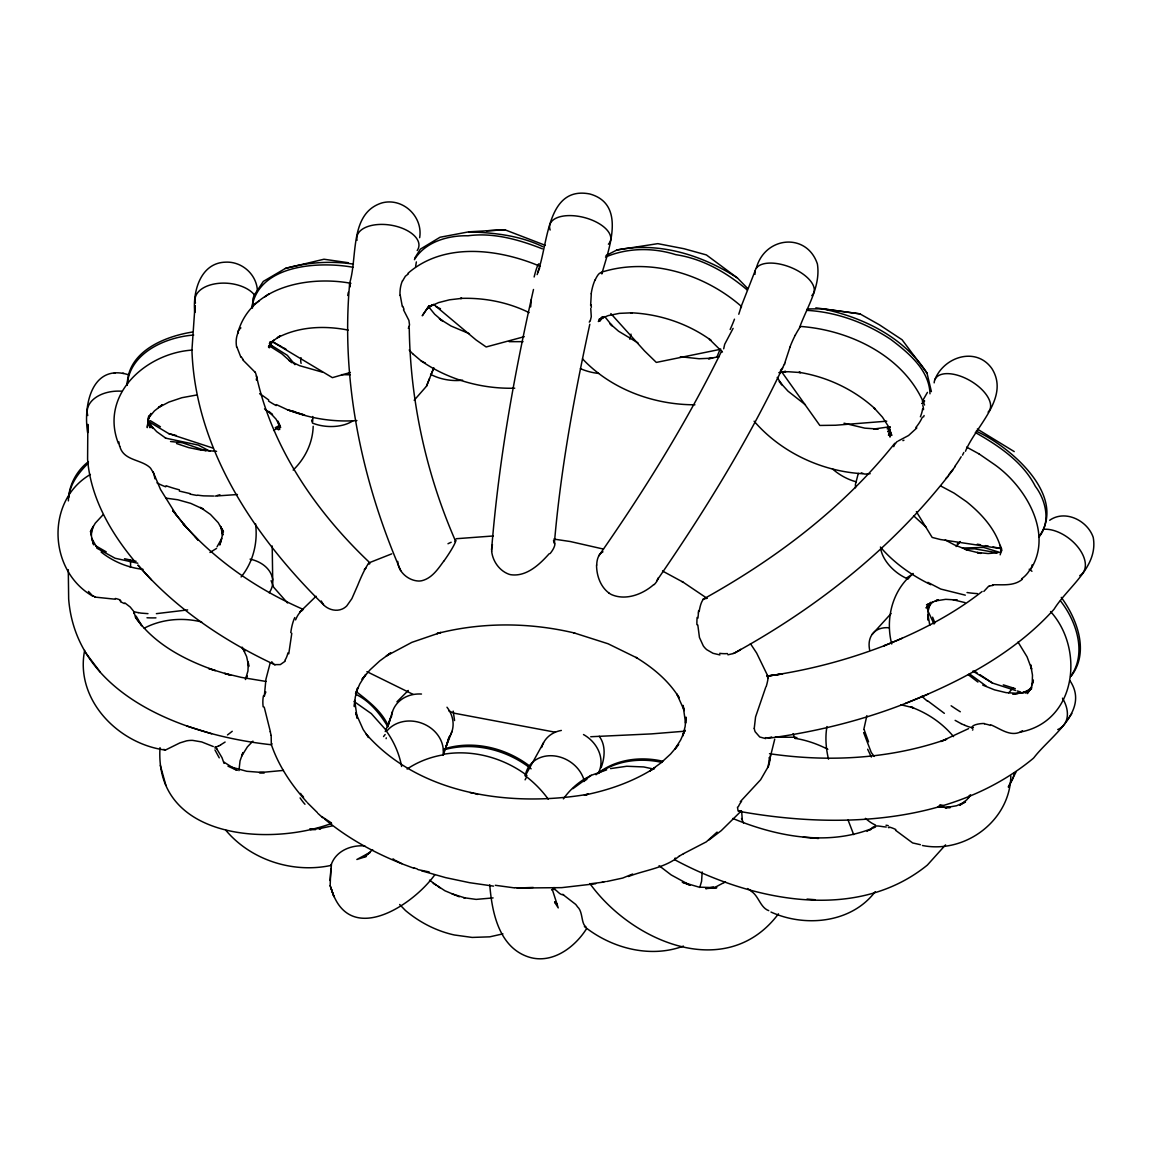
<?xml version="1.0" encoding="UTF-8"?>
<svg xmlns="http://www.w3.org/2000/svg" width="1152" height="1152" viewBox="0 0 1152 1152"><rect width="100%" height="100%" fill="white"/><g stroke="black" fill="none" stroke-linecap="round" stroke-linejoin="round"><path stroke-width="1.5" d="M927.922 616.003L927.922 620.064L928.21 610.675L930.586 602.309M91.469 531.086L91.44 536.314L93.701 544.853L91.613 538.243L96.754 547.272M222.163 531.259L222.134 536.472L219.773 545.011L221.803 538.416L217.066 546.754M256.853 378.965L256.55 375.898M596.549 564.955C596.549 575.338 600.307 586.541 608.861 592.963M127.238 384.998C129.384 352.987 165.686 337.061 193.709 335.045M127.267 385.286C127.138 351.85 164.131 336.528 192.182 332.078M248.27 662.026L247.968 670.925L245.419 679.55M154.944 478.8L153.878 473.63L150.725 468.418A30.168 23.299 -43.5 0 0 149.587 467.208C140.328 459.187 123.394 460.498 119.808 446.299M451.973 731.405L446.069 746.741L449.093 737.064L443.318 755.208M890.237 432.461L890.006 437.083L889.589 429.408L891.734 435.47L888.466 426.514L882.475 417.182L874.051 407.88L875.405 409.104C854.294 389.65 827.266 376.805 798.926 372.298L800.683 372.571L787.982 371.707L779.976 372.456M68.371 500.89C68.616 485.712 76.363 470.837 88.445 461.664M702.173 871.949L701.597 881.222L699.754 887.486M330.163 885.686L333.878 896.501L330.163 885.686L330.826 868.493M330.048 880.531L331.43 864.878M697.954 618.12L698.443 613.123M491.587 549.792C498.557 462.082 513.95 375.192 533.491 289.469M554.357 543.485C560.635 469.656 574.099 396.605 589.81 324.245M91.238 530.539L90.864 534.917L93.254 526.306L90.403 531.749L95.242 523.21L102.96 514.872M929.995 393.811C929.304 370.008 908.438 352.757 890.827 339.451C865.771 322.805 836.856 311.976 806.659 310.349M160.013 747.648C154.181 838.829 268.848 846.749 331.603 823.421M264.298 696.398L265.939 679.205L270.173 663.019M767.779 678.398L767.376 675.475L766.757 676.08L782.568 673.92L767.794 676.008L756.662 653.083L750.442 643.666M252 306.778C259.358 264.154 319.536 261.259 353.074 267.278M238.954 770.645L240.034 760.91L242.971 752.616L241.718 755.971L247.435 746.813L252.922 741.139M313.186 426.283C312.71 442.958 305.05 458.568 293.155 470.074M591.293 293.789L590.63 305.496M84.643 650.448C74.808 699.797 118.483 744.019 165.398 750.053L179.899 742.896L186.509 740.866A28.411 28.296 -67.6 0 1 192.701 740.39L201.686 741.931L213.293 746.539M291.787 633.312L288.763 653.832M415.598 266.717L416.362 261.907M601.978 273.715C599.918 270.144 596.016 278.021 595.238 279.821M1010.822 776.002C1010.174 820.411 965.405 854.035 922.435 845.496M826.949 726.552C825.048 737.266 825.955 748.613 828.504 759.154M863.842 729.288L866.866 715.637M531.288 299.707L530.669 306.907M770.53 755.251L769.536 761.155L769.118 757.613M737.467 807.178L738.072 810.835L740.794 811.253M68.803 497.39C69.984 483.581 79.042 472.349 88.445 462.931M269.928 344.477L269.266 347.846L271.555 342.101M1032.134 564.898L1031.645 566.842M774.734 739.195L767.678 767.563M629.813 339.221L631.022 334.123M537.638 272.362C548.266 245.491 546.034 185.371 589.824 193.982C626.299 204.149 609.062 248.299 601.848 273.672M858.298 473.414L855.418 484.459L855.533 487.814M893.851 445.464L897.106 441.504M1000.166 554.832L1001.736 548.827M1033.402 680.054L1032.178 684.691L1032.48 675.101L1030.666 664.834L1031.659 669.096L1027.051 656.813L1018.037 642.053M537.12 274.608L539.698 267.797M741.557 306.749A17.77 1.771 82 0 0 741.269 306.374L738.778 314.237M601.128 767.678C604.8 757.67 606.01 745.286 599.242 736.301M1032.883 681.782L1031.486 686.707L1027.238 693.619L1031.875 687.197L1025.294 692.914L1031.63 688.752L1022.976 692.597L1012.824 694.21L1028.822 691.646L1022.976 692.597M1014.466 772.891L1012.853 778.55L1008.331 786.874M369.893 563.155L369.576 563.976M454.954 541.613L454.91 539.222M765.749 687.226L755.568 716.918L754.243 728.438M392.458 711.72L388.008 726.091L390.542 718.013L385.258 731.549M675.187 857.966L674.741 859.752C749.837 900.086 855.36 923.587 927.389 865.051L945.562 844.862M785.146 361.886L789.998 347.155M889.92 430.848L888.494 435.298L890.136 431.093M409.162 326.376L408.326 328.349M924.091 415.512L923.544 416.981M1031.486 567.331C1031.126 568.325 1031.011 568.584 1030.752 569.16C1053.374 533.621 1025.914 486.547 994.291 464.4L978.998 453.859M236.606 347.011A34.358 25.459 42.8 0 1 237.528 334.008C249.653 286.171 308.923 275.544 350.928 283.306M784.483 363.874C748.699 439.862 704.405 511.646 656.755 580.723M331.344 864.331C336.211 850.752 351.346 844.733 364.853 845.942M1016.107 771.84L1008.475 787.061M795.226 335.304C796.248 333.346 797.731 330.696 799.286 328.349C806.63 307.613 820.958 286.776 817.402 263.995C806.89 232.243 764.885 236.174 756.346 268.114M740.549 308.074L755.078 270.965M414.173 400.277L426.514 386.179L429.509 378.562M430.718 375.61L433.814 367.776L426.514 386.179M237.974 333.173L238.421 332.122M601.056 318.24L599.947 321.034L602.424 317.016M738.518 811.224C836.885 829.037 952.574 824.933 1033.027 758.563L1033.891 757.728C1050.264 736.214 1090.325 711.115 1069.992 680.76M716.803 357.322L720.086 349.258M402.581 280.944L405.36 276.235L408.456 273.83M246.038 678.6L247.162 675.922L245.506 678.744M969.466 795.355L968.227 798.206L970.344 795.398M963.821 452.491L962.51 455.155M929.966 603.691L927.461 609.206L930.83 603.72M148.32 419.357L151.013 413.51M983.837 591.422L988.661 586.224A31.061 18.907 70.8 0 1 989.726 585.706M733.104 328.378L724.709 344.232L723.672 348.826M271.973 743.645L271.31 744.898L271.181 735.48M721.714 350.899C686.563 422.539 644.357 490.565 598.68 555.941M590.314 320.645L591.278 316.699L590.746 308.376M795.269 335.246L795.298 335.174A34.704 7.762 -72.6 0 0 789.955 347.083M150.912 413.525L148.579 417.974L154.397 410.933L162.302 404.77L158.486 407.534L168.869 402.091L181.872 397.714L196.157 395.093M548.323 799.272A98.021 83.146 31.6 0 0 525.269 775.8L543.557 742.709M414.72 258.192L420.365 249.134L440.064 237.24L468.821 231.826L504.864 229.766L545.328 245.333M922.306 401.27L927.446 392.371M270.662 343.152L268.459 346.91L274.162 340.114L269.352 343.555L280.411 335.65M965.448 451.296C975.802 425.851 1010.146 397.627 991.901 368.597C976.133 346.262 943.848 356.702 934.848 379.728M414.418 259.69C425.189 241.805 448.243 235.253 468.014 235.786C493.416 232.33 518.99 239.645 542.419 248.846M407.102 769.061A97.459 84.139 19.9 0 1 410.904 766.627A97.819 84.456 19.9 0 1 443.03 754.877L443.606 754.157M800.294 326.866L799.848 326.678M586.469 928.829C574.373 947.966 551.203 964.901 527.659 956.678C498.643 946.526 491.918 911.808 489.758 884.822M429.091 305.712L422.251 315.778L429.077 305.741M782.683 367.934L780.451 370.238M443.592 561.341C437.933 569.174 431.798 578.29 421.848 580.709A21.01 18.058 -77 0 1 418.766 581.04C408.456 580.723 398.102 571.997 397.728 561.384M590.083 321.019L589.234 322.114M1066.882 720.691L1071.821 713.592M955.31 466.402L948.83 474.61M875.189 891.691C851.515 923.098 805.234 927.59 770.976 912.053M1070.957 676.354C1089.72 652.45 1077.221 619.099 1061.28 597.384M894.802 443.261C843.12 508.306 775.267 559.267 702.936 599.342M953.122 469.584C895.104 546.134 817.949 607.205 734.054 653.242M740.304 801.677L760.637 779.717L768.614 765.907A24.192 11.722 -46.5 0 0 769.579 761.126M717.091 832.09L706.334 841.838L683.453 853.704M1070.582 676.541C1087.229 653.4 1076.501 621.288 1060.459 600.854M970.603 794.966L966.902 799.718L959.688 805.248L965.52 801.893L956.592 805.738L945.634 807.638L950.299 807.523L937.714 806.976M778.464 913.838C726.581 982.886 631.67 941.544 589.896 883.555M367.776 564.235L369.274 562.709M678.686 744.451L674.726 749.347L680.674 739.944L684.994 730.094L682.646 736.042L685.109 726.653L686.016 717.134L685.57 723.197L683.05 705.384L684.274 710.597L676.872 694.066L679.133 697.723C668.65 680.702 652.925 667.67 635.99 657.403L637.229 658.051L608.069 643.766L573.797 632.822L574.776 633.082C529.646 622.325 481.867 621.979 436.867 633.6L440.842 632.434L411.854 642.355L386.266 656.006L390.701 652.896L379.714 660.946L370.109 669.773L362.045 679.32L365.803 674.424L359.856 683.842L355.536 693.677L357.754 687.672L355.291 697.075L354.37 706.608L354.672 700.402L357.192 718.258L355.723 712.886L363.168 729.518L368.654 737.525L366.307 734.242C420.25 795.398 511.704 807.307 588.384 794.174L584.395 795.067C609.163 790.085 633.427 781.603 654.725 767.851L649.987 770.918L660.989 762.854L670.608 754.013L677.534 745.819M889.79 429.307L887.803 431.741L889.992 429.077M549.158 553.766C539.582 564.48 526.55 576.835 510.97 574.747A20.923 19.872 -62.4 0 1 508.738 574.157C499.234 570.614 492.581 560.966 491.63 551.002M1038.859 536.832C1068.336 496.109 1009.915 446.342 976.234 431.165M956.102 546.552L960.293 541.541M602.266 316.843L598.32 321.538L604.555 316.584L598.968 319.478L608.126 315.619L619.402 313.358L632.304 312.797L630.619 312.768C659.261 313.963 687.614 323.395 710.885 340.2L709.301 339.106L722.434 352.051M1038.989 536.933C1051.142 522.49 1045.858 500.083 1035.331 486.302C1022.688 461.765 998.741 445.738 975.326 432.504M916.848 427.925L908.554 435.514L898.171 441.014M285.278 661.118L280.325 664.589L274.421 664.618M741.154 811.066L721.267 830.635L709.099 839.894M1008.662 692.842L1013.184 687.845M396.936 701.813L408.283 690.466M872.179 634.349L891.086 613.541M299.592 612.274L316.094 596.246M241.114 576.95C253.109 562.378 258.048 542.376 255.514 523.742M434.779 874.8C412.661 905.63 349.013 947.261 331.373 889.128M929.419 604.584L926.05 607.939L932.688 602.165L926.496 604.901L938.318 599.659M653.76 584.554C642.802 594.288 625.882 600.797 611.654 594.662A21.154 21.053 6.7 0 1 608.846 592.978M372.672 849.672L363.874 857.232L370.21 852.394M300.182 611.726L302.544 610.301M408.053 273.24C444.355 241.618 499.306 248.976 540.317 266.4M426.614 309.355L432.187 305.021M216.59 548.395L209.952 552.47M867.067 831.398L867.845 830.808M982.109 591.509C952.834 614.52 919.411 631.642 884.952 645.437L883.786 645.898L902.088 638.309M739.123 650.419L735.898 652.435M596.016 774.763C614.29 759.442 640.008 755.942 662.76 761.256M572.918 788.674L591.235 775.325L606.658 769.867M714.254 887.76L723.83 882.662M598.349 773.496C616.522 760.363 640.454 757.656 661.939 762.394M254.246 304.402L259.07 300.96M264.629 296.957L268.92 293.89M280.224 335.765L277.358 337.81C298.915 326.448 324.634 325.411 348.163 330.106M90.389 474.451C45.288 500.702 48.398 571.19 93.01 596.29L88.459 591.422M1022.242 579.355C1013.803 586.354 1002.672 584.496 992.606 584.798M678.989 856.31C665.05 868.046 645.134 869.976 628.402 876.514M369.806 852.523L356.861 859.493L366.35 856.512M868.666 830.218L869.501 829.656M225.115 742.046L220.622 744.869M585.95 926.813C580.982 923.803 583.114 911.635 577.498 906.826A31.176 30.542 -18.1 0 0 575.683 904.392L563.803 895.219M432.331 304.733L428.616 307.109L438.523 302.616L449.51 299.808L461.837 298.368L460.368 298.411C483.97 297.518 507.902 302.141 529.114 312.638M890.222 426.96L887.17 428.846L890.093 427.176M273.6 430.488L279.835 426.658M871.416 828.432C875.952 824.342 878.328 826.402 886.262 827.035M703.498 598.867L706.666 598.435M1049.674 520.258C1065.154 509.4 1087.459 520.474 1093.219 537.365C1098.59 567.101 1068.12 586.613 1054.123 609.134L1053.144 610.258C1013.616 653.659 960.365 681.595 906.466 703.037L905.314 703.483C861.25 720.706 815.054 732.038 768.197 738.288M563.4 798.883A97.834 82.987 31.6 0 1 583.834 779.386L591.235 775.325M348.394 262.728L323.971 259.229L285.437 268.416L263.318 281.405L254.174 295.186L252.893 299.002L252.432 308.16M605.966 255.586L616.882 249.984L657.806 243.648L684.014 248.731L706.378 254.923L737.424 277.963L747.677 288.475M632.65 874.022L622.699 878.054L606.744 881.51M275.242 427.694L279.907 425.246M602.971 551.822L601.531 552.658A29.333 15.523 64.8 0 0 596.722 565.07M968.616 728.611L940.853 741.485L946.699 739.21C890.15 759.067 828.547 762.322 769.507 753.71M218.621 745.92L217.195 746.582A29.693 10.44 -49 0 1 216.691 746.798L215.856 747.101A19.094 2.635 53.2 0 0 216.994 749.16M144.216 628.2C161.683 619.027 182.606 617.227 201.658 621.979M938.232 599.688L935.323 600.97L945.706 599.328L957.197 600.019L953.035 599.717L965.002 602.611M990.533 724.709C1000.181 728.51 1010.16 737.136 1020.974 731.736M605.506 257.069C627.494 247.68 653.098 247.435 675.792 254.664C702.547 258.653 726.912 272.578 747.216 289.958M725.515 881.942L723.888 882.634M905.314 703.483L928.08 694.166M875.462 827.05C829.699 846.835 777.298 836.885 732.83 818.467M391.738 553.853L369.648 562.579C316.426 512.251 272.347 448.517 256.493 376.128M563.026 894.802C557.928 894.571 555.97 886.982 551.563 889.877M884.952 645.437C847.21 660.024 807.869 670.392 767.794 676.008M683.438 946.109C650.074 958.493 611.539 948.211 584.381 926.539M601.114 272.333C649.08 256.896 704.102 273.802 741.254 306.288M219.902 494.741L217.037 495.562M733.104 653.587L727.92 654.811M350.381 372.47L332.41 377.654L272.578 341.827M443.938 749.002C472.637 739.858 505.325 747.691 529.013 765.562M887.976 427.018L873.734 429.062L878.112 429.048L864.835 428.155L844.027 423.202M524.261 336.686L486.158 346.968L476.136 340.013L433.57 304.315M443.448 749.966C473.616 741.298 506.765 749.606 531.13 768.83M128.16 374.659C91.584 363.398 83.102 406.037 87.682 432.72L87.84 424.354L87.595 459.288C90.533 497.434 110.304 531.907 134.266 560.837M493.099 897.912L476.136 899.395L463.723 897.682L464.947 897.898L452.074 893.88M502.92 933.869L489.758 936.835L472.147 937.426L454.32 934.978C436.262 930.989 419.602 922.349 405.446 910.498L399.658 904.493M332.294 825.854L319.248 828.706L320.99 828.547L309.73 828.922M720.878 349.214L656.323 362.419L644.587 350.986L610.848 313.589M1020.154 732.096C1076.299 721.742 1084.896 649.325 1050.552 611.539M187.632 609.912L156.37 613.656M713.621 886.968L705.672 888.61L716.832 887.674L699.235 887.184L682.445 882.259M285.437 268.416C307.685 262.224 330.696 260.77 353.448 264.11M719.381 356.558L708.437 358.747L712.642 358.142L699.12 358.747L680.357 356.731M603.691 882.086L590.285 883.8M778.795 372.686L785.693 371.405L779.746 372.312M192.197 350.093C146.448 353.002 99.245 394.402 118.426 443.534M237.442 494.525L215.006 496.08M331.243 865.368C293.141 873.619 250.862 860.17 225.677 830.117M533.246 887.458L517.046 888.034L561.715 887.645L595.714 883.714M870.178 473.688L864.749 474.106L861.293 472.882M443.678 754.243C472.766 749.304 503.453 757.786 526.968 775.454M610.517 768.6L626.76 766.253L643.723 766.944L653.976 769.147M964.541 549.058L974.606 548.813L996.768 552.715M283.421 770.414L259.358 772.646L264.283 772.704M616.882 249.984C658.973 241.56 702.115 254.966 737.424 277.963M456.35 538.718L493.243 535.968M920.39 844.69L912.614 842.933L895.536 830.275M997.906 552.744L988.114 553.536L977.227 552.485L980.942 553.406L965.592 549.619M684.806 731.189L651.456 733.896L590.746 736.733M886.738 421.186L835.546 425.246L819.835 425.448L781.632 371.75M213.638 496.051L203.731 495.864A85.694 61.056 27.3 0 1 197.669 495.144M962.438 548.05L983.549 547.416L1000.728 552.672M486.547 230.789L504.864 229.766M694.915 404.784C653.674 404.87 611.078 389.29 582.552 358.891M775.282 737.194L795.658 737.266M350.222 374.803L341.568 374.645M356.89 420.552C334.109 422.222 311.083 418.709 289.771 410.515L304.718 415.094L287.914 409.939M310.493 829.699L315.677 829.613M931.392 391.594L927 373.09L902.088 339.768L879.466 324.85L859.939 313.862L822.427 308.822L807.322 308.938M509.17 341.669L523.037 341.654M122.587 373.349L123.768 373.349M514.728 388.195C481.68 389.102 448.315 379.642 421.07 360.821L413.395 354.326M170.539 441.504L182.362 442.742L205.805 450.763M765.72 738.619L759.73 736.978L755.136 731.722A22.032 14.198 -52.9 0 1 754.301 728.41M114.163 373.234L115.243 373.262M264.24 772.632L246.773 771.293L227.981 766.166L236.909 770.342M984.485 723.528C981.13 723.24 970.79 724.666 972.029 728.078M147.974 613.656L141.134 613.123A38.088 24.509 -8.3 0 1 138.254 612.59M514.598 887.904L495.317 885.298M1018.037 693.36L1006.114 692.64L994.493 689.846L982.742 685.094M429.178 871.949L418.032 869.63M800.28 326.419C850.248 330.019 904.968 356.544 924.566 405.029M862.877 473.746L862.848 473.731C821.779 471.485 781.114 452.434 754.114 421.214M200.808 450.115L216.576 451.339M768.744 910.642C760.277 907.632 758.837 896.155 751.363 891.331M810.562 837.792L818.482 838.426L803.362 837.187M807.019 899.078L814.925 899.712M165.398 750.053L163.8 749.362M468.821 231.826C494.122 232.747 519.941 235.44 542.851 246.73M266.026 681.451L241.373 677.39L224.669 673.387L230.832 675.274L208.728 668.534L215.309 670.594C185.155 660.125 154.915 644.515 135.922 617.962L141.826 625.781L136.123 616.104M212.587 447.955L168.725 433.598L149.026 421.79M719.942 654.926L713.03 653.299L706.766 649.685A22.046 20.362 -73.9 0 1 703.267 645.84L699.451 637.474L697.81 624.974M815.846 307.858L859.939 313.862M165.859 498.139L177.854 499.766L190.8 503.395L203.472 509.198L200.39 507.427L210.427 514.411L218.218 522.691L223.474 531.907L220.565 526.464L222.854 535.09L222.322 529.243M143.05 569.347C127.814 567.677 113.141 561.586 101.131 552.053M469.987 792.576L473.155 793.022M294.264 411.494L291.946 411.091A51.653 32.501 59 0 1 287.654 409.752M136.094 561.283L124.517 558.72M493.531 886.133L469.685 882.706L445.651 877.637L421.589 870.811M553.81 539.093L570.283 541.526L603.49 549.086M1000.843 548.597L940.421 539.525L932.155 537.422L916.358 511.632M965.304 595.166L940.723 589.046L927.85 582.35M555.408 732.24L453.715 713.117L448.834 710.87M977.314 544.19L980.539 544.766M985.392 545.616L988.402 546.163M992.923 546.97L999.878 548.222M115.157 599.213L94.766 597.067M165.384 438.091L198.36 445.09L209.981 451.31M138.211 612.662L136.123 612.202A29.678 19.354 -8.8 0 1 135.389 612L134.251 612.101M201.658 450.245L188.626 447.595L176.515 443.52M322.488 372.182L299.549 365.659L289.152 360.677M137.779 563.213L115.07 558.245L96.797 548.136M190.138 493.618L179.323 491.054M1015.301 688.666L1003.306 684.864M900.965 704.794L913.507 707.774L910.829 706.997C927.331 712.944 942.336 723.053 953.539 736.603M331.358 822.888L321.768 816.581M68.285 569.678L68.659 599.011C76.349 697.046 187.949 735.754 271.411 744.754C278.726 766.224 291.744 785.304 306.85 802.066M939.96 804.715L943.114 805.493M168.725 433.598L176.328 435.542M888.35 827.51L889.099 827.712M946.397 807.984L939.01 805.766M822.427 308.822C863.222 317.39 903.874 337.09 927 373.09M1017.274 690.998L1020.672 692.006M1015.574 690.494L992.506 683.078L972.864 671.098M211.637 733.752L187.142 726.12M474.696 793.498L477.806 794.462M469.469 333.749L451.022 326.002L439.373 318.758L442.728 321.106L434.693 314.237L428.789 306.979M459.317 896.789L444.96 890.784L437.688 885.989M414.144 868.363L403.214 864.274C374.962 853.142 347.947 838.526 324.59 819M425.29 362.923L423.706 362.304A49.162 23.558 78.7 0 1 421.07 360.821M287.654 409.853L276.35 404.597M119.88 600.523L120.931 600.941M165.715 486.806L165.211 486.619A48.269 34.445 26.8 0 1 157.018 482.875M682.459 882.302L690.163 885.283L671.184 874.93L659.088 865.699M968.414 550.31L954.446 544.896L945.259 539.986M875.506 825.034L874.886 824.774A30.902 19.469 58.6 0 1 868.349 820.728A55.57 35.064 58.6 0 1 865.397 818.366M964.786 725.328L967.723 726.437A28.44 20.39 31.6 0 0 972.85 727.862M303.422 609.48C257.976 589.723 215.928 561.038 183.154 523.685L186.811 527.933L172.685 510.523L186.811 527.933M401.76 863.64L395.266 860.314M413.021 694.339L366.912 671.645M106.214 551.866L95.515 545.688M966.643 447.12L979.243 454.003M275.04 664.834C223.546 640.8 175.306 608.256 137.938 565.085L151.43 579.845M435.715 306.418L440.467 308.75M961.114 723.643L955.138 720.374M637.963 342.893L618.538 331.2L610.056 323.755L612.216 325.872L605.635 317.693M271.829 347.443L281.808 353.779L291.888 362.765M160.416 426.802L150.322 420.667M236.851 770.242L223.992 762.149M354.096 701.51L371.347 713.635L386.208 730.31M663.235 571.406L662.544 571.046L683.107 582.178L707.054 598.32M940.954 486.115L954.115 493.128L966.557 501.725C982.354 514.498 997.013 530.698 1001.621 551.045L1000.296 545.386M930.845 584.712C911.866 575.482 894.154 563.126 880.373 547.027M681.869 581.515L683.107 582.178M272.52 341.698L281.966 346.91M283.234 347.616L285.955 349.142M356.414 694.598C370.253 701.438 380.016 713.981 387.95 726.811M433.253 883.368L436.205 885.125M271.915 345.701L287.309 355.306L294.926 364.666M977.328 429.048L1014.235 451.598M124.848 602.928L130.219 607.032L134.294 612.086M968.314 674.77L977.918 682.056M747.562 888.552L749.131 889.589M273.845 664.33L271.742 661.752M979.992 674.755L992.506 683.078M974.246 670.954L977.141 672.869M268.733 400.003L260.827 394.315M392.99 858.83L394.099 859.579M805.406 404.798L788.04 391.19L779.213 381.456L782.05 384.941L777.211 377.395M554.659 902.376L557.352 904.219L554.659 901.944M944.366 713.347L927.547 700.747M969.264 673.718L986.04 685.987M264.528 408.946L272.52 414.677L268.834 411.437L276.034 419.141L280.613 427.522L278.021 421.171L279.72 429.509M165.744 438.134L156.701 431.654L149.242 423.634L152.741 428.414L148.262 420.221L149.976 427.752L148.306 419.515M429.509 880.142L439.963 887.818M1029.211 569.203L1031.947 571.277M356.976 692.194C369.014 701.626 381.83 711.403 388.195 725.76M926.352 527.414L913.608 515.765M317.318 812.549L307.656 802.973M367.574 564.898A29.722 3.686 -69.1 0 0 357.739 585.259L351.878 598.651L346.795 605.88A20.938 15.134 -84.3 0 1 342.086 609.091C336.413 611.525 329.573 609.926 324.893 606.082C255.701 538.459 195.25 449.755 191.938 350.093L195.005 305.64L194.774 312.466C192.528 291.73 200.448 262.829 225.461 262.166C241.632 261.245 256.464 274.118 257.4 290.434M183.154 523.685L198.302 540.202L194.89 536.443M287.51 602.957L273.6 587.174L271.123 580.651M323.424 604.642L321.235 600.984M242.554 359.64L254.808 371.952M100.238 672.048L85.133 652.162M241.848 647.482L244.742 651.326L243.086 648.59M554.731 888.754L554.458 888.365A29.563 8.323 -86 0 1 554.011 887.501M874.181 756.418L871.258 752.472L863.64 732.571M553.478 540.648L554.342 542.822M176.558 515.275L160.546 489.528L153.029 471.802M554.832 902.477L558.23 907.906L552.254 889.315M216.893 749.074L221.962 757.584L224.05 763.387M240.869 357.206L236.909 347.054M300.586 793.382L301.176 794.405M269.842 342.302L272.275 346.536M214.963 749.938L219.24 757.843M934.042 624.053L927.864 610.834M867.658 749.232L871.344 757.037M848.059 820.008L853.675 834.61M242.251 647.222L246.629 656.611L248.731 666.461L248.53 663.35M741.514 818.51L743.486 822.931M868.536 741.845L864.23 729.907M400.709 570.586C362.002 481.09 340.877 381.902 349.589 284.27L349.79 282.658C357.667 256.622 349.272 213.106 381.96 202.91C402.739 197.338 423.173 216.547 419.659 237.701M454.68 539.107C425.938 472.752 410.242 400.536 409.262 328.205M403.474 309.744L408.917 320.429L409.522 324.85A31.68 14.875 -16.7 0 1 409.032 326.405M932.616 617.184L934.934 623.016M402.322 306.648L400.248 295.33M311.63 420.034L312.235 422.208M134.237 612.533L135.504 617.602M160.301 765.317L165.874 785.362M270.403 731.851L264.211 707.069M927.922 614.65L929.822 625.32M891.72 644.011C885.182 618.854 892.296 590.054 913.09 573.451A97.661 57.672 38.5 0 0 908.971 577.814L908.05 579.024A31.349 18.504 38.5 0 1 880.675 548.107M453.211 711.115L454.565 720.562M270.101 341.986L270.792 346.91M741.629 811.094L742.291 819.72M349.877 286.69L349.646 283.723L349.848 286.906M272.203 545.99L272.707 580.018M934.171 382.853A31.349 15.941 30.3 0 1 968.702 379.858A31.349 15.941 30.3 0 1 988.114 412.128M727.474 653.573A38.304 29.059 39.4 0 1 719.726 653.328M696.902 624.715A33.408 13.853 85.2 0 1 697.118 617.443M698.314 612.878A29.981 8.712 88.1 0 1 698.659 610.531M699.163 611.626A28.541 7.819 88.7 0 1 703.526 599.213M740.635 649.31A26.813 17.438 24.1 0 1 739.296 650.534M735.84 652.378A33.523 22.522 25.3 0 1 733.032 653.515M755.064 274.262A31.349 15.163 21.5 0 1 789.235 266.803A31.349 15.163 21.5 0 1 811.786 295.618M658.224 577.901A25.229 14.054 -13.5 0 1 654.178 584.64M550.152 230.026A31.349 15.638 14.4 0 1 583.344 217.296A31.349 15.638 14.4 0 1 608.4 244.21M491.731 551.045A28.555 18.245 38.7 0 1 492.48 544.68M554.904 543.154A25.56 9.13 -36.7 0 1 550.094 553.594M357.048 240.293A31.349 16.762 8.9 0 1 391.234 225.216A31.349 16.762 8.9 0 1 417.197 250.531M447.984 543.744A34.013 4.291 -34.7 0 1 451.166 542.261M456.019 540.274A28.757 3.614 -53.7 0 1 443.707 561.341M195.466 303.077A31.349 18.317 4.4 0 1 216.821 283.565A31.349 18.317 4.4 0 1 254.506 294.998M364.306 569.534A32.803 2.837 -47.8 0 1 366.077 567.95M368.726 563.659A31.982 2.592 -58.5 0 1 369.317 563.141M87.768 415.555A31.349 20.635 0.3 0 1 122.112 391.248M287.942 652.896A21.643 10.253 88 0 1 284.962 660.24M295.589 619.877A29.088 11.261 -86.3 0 1 300.24 612.23M290.779 632.678A30.802 12.456 -88.2 0 1 294.768 617.573M130.061 560.16A31.349 23.674 -0.9 0 1 130.378 567.36M270.23 731.635A22.046 4.306 69.3 0 1 271.022 735.221M265.435 693.101A28.253 18.029 68.7 0 1 265.838 691.949M264.283 696.182A28.973 18.763 66.1 0 1 265.133 692.827M263.146 706.838A31.493 20.174 66.9 0 1 263.434 695.808M304.963 804.269A38.059 23.256 37.8 0 1 300.096 797.918M303.566 797.314A38.376 24.35 36.8 0 1 302.213 795.341M322.891 817.834A22.133 1.354 43.7 0 1 317.938 813.413M417.326 868.968A21.254 2.506 19.5 0 1 413.986 867.859M517.205 887.789A20.938 1.238 2.7 0 1 515.174 887.688M602.078 882.245A21.024 1.037 -9.5 0 1 605.52 881.568M679.133 856.282A20.938 3.427 -21.6 0 1 683.597 853.675M1062.475 698.184A31.349 21.571 42.3 0 1 1057.738 729.562M738.374 806.702A21.614 7.301 -37.5 0 1 741.571 801.36M741.168 811.354A30.802 9.562 86.2 0 1 740.808 811.382M1044.835 529.229A31.349 18.504 38.5 0 1 1078.718 548.122A31.349 18.504 38.5 0 1 1079.755 575.669M768.053 677.765A26.05 3.384 -68.5 0 1 766.267 686.376M771.667 736.963A32.688 17.813 63.7 0 1 765.461 737.64M869.645 649.843A31.349 21.571 42.3 0 1 888.854 627.754M827.827 749.318A97.906 74.707 41.9 0 0 795.139 738.36A31.349 23.918 41.9 0 1 793.051 733.651M795.197 738.49A26.842 15.696 68.1 0 1 796.882 737.496M541.642 747.504A31.349 26.582 31.6 0 1 561.355 730.44M583.488 734.544A31.349 26.582 31.6 0 1 598.262 773.251M525.096 779.832A27.158 5.328 -79.8 0 1 526.536 777.312M525.269 775.814A31.349 26.582 31.6 0 1 552.658 755.77A31.349 26.582 31.6 0 1 583.848 779.4M583.877 781.56A26.424 9.317 -80.1 0 1 586.814 779.472M446.99 707.227A31.349 27.058 19.9 0 1 448.661 737.986M391.435 716.875A31.349 27.058 19.9 0 1 421.488 694.037M383.558 736.56A27.346 3.269 -60.8 0 1 385.142 734.53M443.03 754.877A31.349 27.058 19.9 0 0 423.23 723.758A31.349 27.058 19.9 0 0 386.597 731.376A97.79 84.427 19.9 0 1 400.622 761.861A97.474 84.154 19.9 0 1 401.602 766.483M386.122 738.648A17.942 2.232 -84.4 0 1 386.266 737.87M250.07 559.138A31.349 23.674 -0.9 0 1 269.194 592.79M276.48 428.256A31.349 20.635 0.3 0 1 278.539 429.826M301.104 363.384A31.349 18.317 4.4 0 1 301.046 357.725M353.059 420.696A31.349 18.317 4.4 0 1 312.437 423.072M462.586 380.16A31.349 16.762 8.9 0 1 430.574 374.299M598.565 373.421A31.349 15.638 14.4 0 1 580.406 368.64M856.426 481.867A31.349 15.941 30.3 0 1 832.334 468.763M958.867 542.837A31.349 18.504 38.5 0 1 957.211 543.917M413.381 354.456A124.949 59.99 78.8 0 1 409.19 350.006M260.77 394.56A56.29 35.309 60.5 0 1 259.632 393.653M276.206 405.59A131.141 90.403 65.7 0 1 268.517 401.04M312.725 416.506A97.992 57.269 4.4 0 1 312.581 421.978M197.064 495.432A133.272 93.485 26.7 0 1 190.152 494.122M179.381 489.83A107.222 74.16 26.2 0 1 166.003 485.726M155.952 617.861A91.296 66.672 -10.4 0 1 146.995 617.774M133.69 612.734A18.36 2.65 75.7 0 1 133.92 613.541M232.243 731.275A85.45 24.163 -46.3 0 1 227.491 734.933M220.565 744.984A38.102 13.68 -49.6 0 1 218.563 746.05M215.51 746.928A17.309 3.269 41.7 0 1 215.179 746.87M960.307 711.778A115.733 58.666 32.2 0 1 951.134 705.773M964.8 725.299A45 32.328 31.7 0 1 961.128 723.614M927.23 701.021A58.133 41.832 27.1 0 1 921.902 696.197M906.509 578.16A28.339 19.454 -5.1 0 1 909.144 576.245M977.414 593.611A93.917 58.507 -14.5 0 1 967.032 592.531M948.37 476.035A17.582 8.136 -51.8 0 1 945.749 478.57M961.171 456.739A34.243 6.379 -50.9 0 1 954.662 466.632M785.16 362.434A16.027 2.275 -76.4 0 1 784.454 364.507M591.336 307.282A18.187 2.866 89.9 0 1 591.235 304.906M591.192 293.717A33.782 15.178 -89.3 0 1 595.123 279.806M256.306 378.878A30.398 18.389 17.4 0 1 256.406 380.088M254.981 371.866A31.507 18.922 -24.5 0 1 256.349 375.97M243 359.338A17.525 9.144 51.6 0 1 241.402 357.034M237.874 331.618A26.87 18.562 55.9 0 1 240.898 327.902M119.65 446.328A35.208 26.669 2 0 1 118.915 441.907M120.456 601.805A32.098 27.85 -14.8 0 1 124.33 603.605M115.387 598.464A31.262 28.728 -35.7 0 1 120.182 599.933M95.126 596.794A17.582 9.504 -11.6 0 1 93.355 596.074M215.352 747.072A14.501 2.664 40.8 0 1 214.978 748.066M331.445 864.49A18.043 1.138 -61.7 0 1 330.955 865.094M331.358 865.512A33.883 1.282 -78.9 0 1 331.272 865.685M869.558 830.318A15.768 2.88 -34.5 0 1 871.171 829.282M972.518 730.08A20.678 5.774 -46.2 0 1 972.936 729.72M922.306 403.704A18.59 6.221 -85.9 0 1 922.939 403.862M922.781 405.403A18.374 6.091 -76.2 0 1 923.515 409.608M922.608 408.902A28.267 11.851 -54 0 1 920.39 416.779M922.378 417.125A35.237 20.146 -37.6 0 1 915.782 427.579M902.88 440.626A20.894 2.03 -16.1 0 1 903.931 440.251M893.794 446.645A28.354 7.862 70 0 1 893.952 445.68M734.472 319.176A34.157 5.443 -64.1 0 1 730.166 329.501M534.139 276.984A34.459 3.211 -80 0 1 539.006 263.851M403.978 309.211A17.798 6.566 72 0 1 402.941 306.403M399.989 295.243A34.027 21.83 69.6 0 1 402.437 280.8M347.746 295.502A33.941 11.275 83.6 0 1 348.365 292.306M562.752 894.341A14.371 2.563 30.7 0 1 563.616 894.787M749.966 890.064A31.637 30.83 44 0 1 751.435 891.245M889.186 827.05A32.458 29.059 58.9 0 1 895.81 829.555M886.018 825.235A31.507 23.587 39.2 0 1 888.264 825.653M1022.472 730.742A34.445 26.222 45.4 0 1 1020.859 731.534M984.499 723.96A30.197 24.408 70.5 0 1 990.403 725.443M973.426 727.502A19.613 3.902 -36.5 0 1 972.475 727.704M1030.046 569.39A34.013 25.07 -5.1 0 1 1021.594 578.866M989.842 585.936A31.219 18.619 57.7 0 1 992.866 585.504M148.723 416.131L147.269 427.637L148.709 416.232M924.523 401.026L922.104 403.445L924.523 401.026"/></g></svg>
